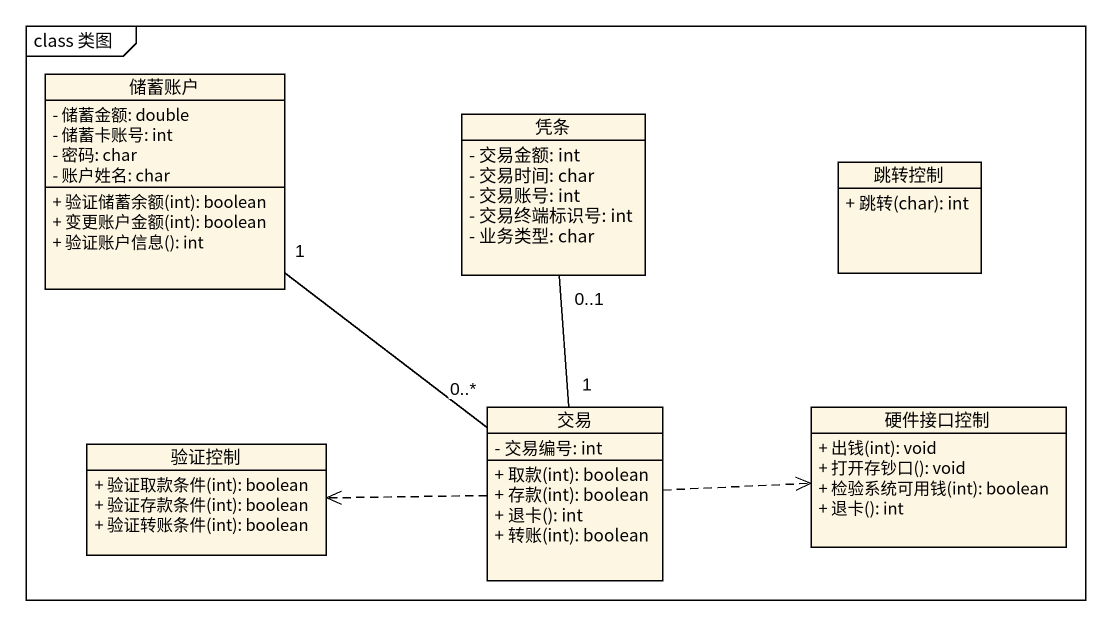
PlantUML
@startuml
mainframe class 类图
hide circle
hide empty members
skinparam classAttributeIconSize 0
class 储蓄账户 {
  - 储蓄金额: double
  - 储蓄卡账号: int
  - 密码: char
  - 账户姓名: char
  + 验证储蓄余额(int): boolean
  + 变更账户金额(int): boolean
  + 验证账户信息(): int
}
class 凭条 {
  - 交易金额: int
  - 交易时间: char
  - 交易账号: int
  - 交易终端标识号: int
  - 业务类型: char
}
class 跳转控制 {
  + 跳转(char): int
}
class 验证控制 {
  + 验证取款条件(int): boolean
  + 验证存款条件(int): boolean
  + 验证转账条件(int): boolean
}
class 交易 {
  - 交易编号: int
  + 取款(int): boolean
  + 存款(int): boolean
  + 退卡(): int
  + 转账(int): boolean
}
class 硬件接口控制 {
  + 出钱(int): void
  + 打开存钞口(): void
  + 检验系统可用钱(int): boolean
  + 退卡(): int
}
储蓄账户 "1" -- "0..*" 交易
交易 "1" -up- "0..1" 凭条
交易 .left.> 验证控制
交易 .right.> 硬件接口控制
@enduml
